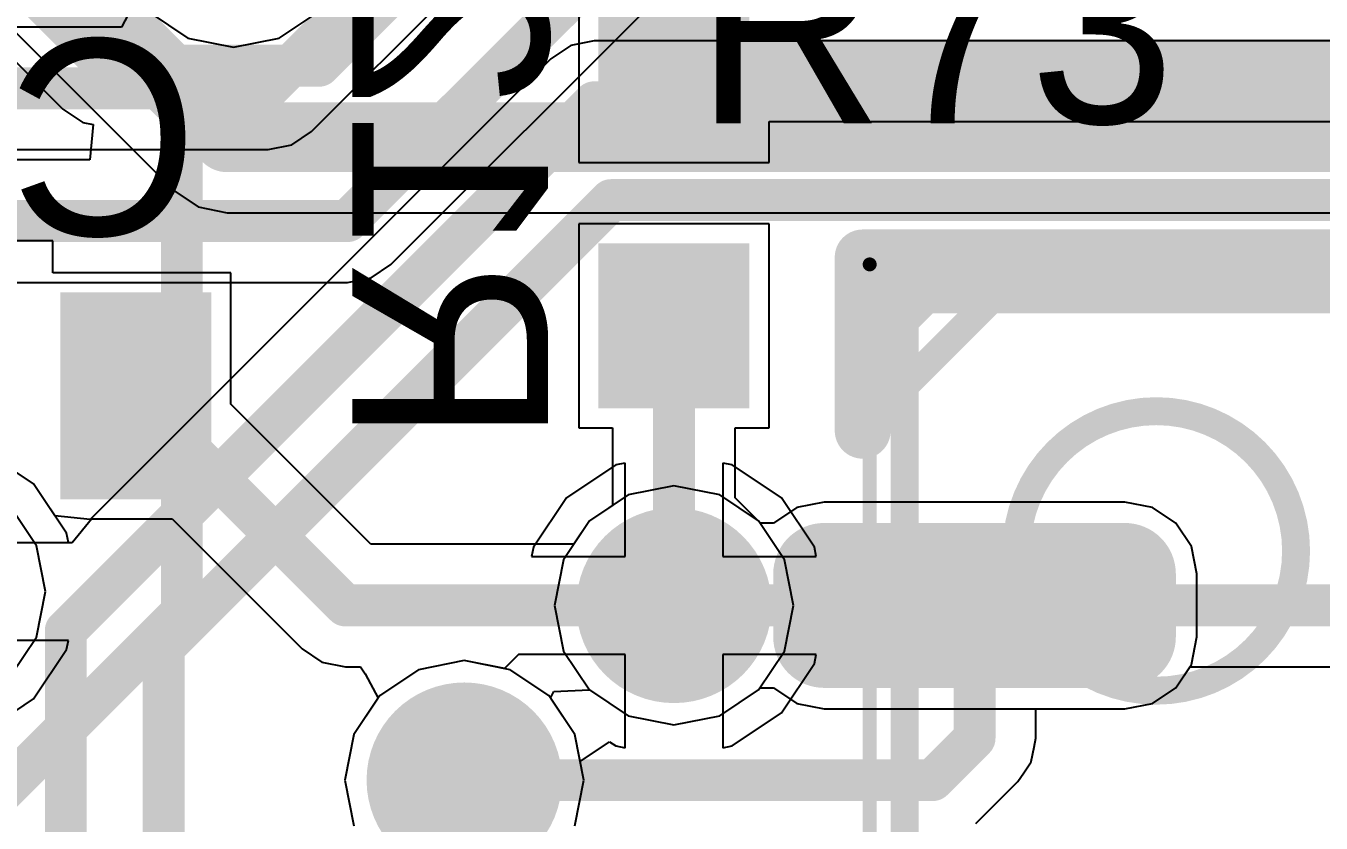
# Model space of a CAD drawing. Header units: millimetres. Extents: x 73 to 190, y 73 to 267.
# Drawn here: x 90.282 to 94.914, y 92.246 to 95.098 of the extents above; entities that cross this region are included whole.
import ezdxf

# ---------------------------------------------------------------- set-up
doc = ezdxf.new("R2010")
doc.units = ezdxf.units.MM
for name, color, linetype in [('BottomLayer', 5, 'Continuous'), ('BottomOverlay', 54, 'Continuous'), ('BottomPaste', 16, 'Continuous'), ('BottomSolder', 6, 'Continuous'), ('DrillDrawing', 1, 'Continuous'), ('KeepOutLayer', 6, 'Continuous'), ('Mechanical1', 6, 'Continuous'), ('Mechanical13', 56, 'Continuous'), ('Mechanical15', 56, 'Continuous'), ('MidLayer1', 16, 'Continuous'), ('MidLayer2', 76, 'Continuous'), ('MultiLayer', 9, 'Continuous'), ('TopLayer', 1, 'Continuous'), ('TopOverlay', 2, 'Continuous'), ('TopPaste', 8, 'Continuous'), ('TopSolder', 216, 'Continuous'), ('ViaHoleLayer', 16, 'Continuous')]:
    doc.layers.add(name, color=color, linetype=linetype)

msp = doc.modelspace()

# ---------------------------------------------------------------- linework, layer by layer
at = {"layer": 'BottomLayer'}
for p, q in [((92.26001868, 95.3400176), (92.26001868, 94.6100216)), ((91.30415572, 94.71999598), (91.85500298, 95.27084323999999)), ((90.68344576, 95.20621294), (90.62357795999999, 95.0942091)), ((90.62357795999999, 95.0942091), (87.40000046, 95.0942091)), ((92.94001732, 94.6100216), (92.94001732, 94.75580998)), ((92.94001732, 94.75580998), (96.90486842, 94.75580998)), ((91.2330408, 94.67247512), (91.30415572, 94.71999598)), ((89.66762609999999, 94.65578986), (91.14915221999999, 94.65578986)), ((91.14915221999999, 94.65578986), (91.2330408, 94.67247512)), ((92.26001868, 94.6100216), (92.94001732, 94.6100216)), ((92.94001732, 94.3900068), (92.26001868, 94.3900068)), ((92.26001868, 94.3900068), (92.26001868, 93.6600108)), ((92.94001732, 93.6600108), (92.94001732, 94.3900068)), ((90.3789912, 94.32897059999999), (90.09998997999999, 94.32897059999999)), ((90.3789912, 94.21497031999999), (90.3789912, 94.32897059999999)), ((91.01500211999999, 94.21497031999999), (90.3789912, 94.21497031999999)), ((91.01500211999999, 93.74497887999999), (91.01500211999999, 94.21497031999999)), ((91.51576311999999, 93.24422041999999), (91.01500211999999, 93.74497887999999)), ((92.26001868, 93.6600108), (92.38075758, 93.6600108)), ((92.38075758, 93.6600108), (92.38075758, 93.3829476)), ((92.81917682, 93.40935343999999), (92.81917682, 93.6600108)), ((92.81917682, 93.6600108), (92.94001732, 93.6600108)), ((92.89875248, 93.32978032), (92.81917682, 93.40935343999999)), ((93.13749469999999, 93.39495163999999), (93.03897572, 93.37535554)), ((94.2124989, 93.39495163999999), (93.13749469999999, 93.39495163999999)), ((94.31101788, 93.37535554), (94.2124989, 93.39495163999999)), ((92.38075758, 93.3829476), (92.29759544, 93.32738255999999)), ((93.03897572, 93.37535554), (92.95545544, 93.3195492)), ((94.3945407, 93.3195492), (94.31101788, 93.37535554)), ((90.44750008, 93.24999892), (90.51723578, 93.33497208)), ((90.51723578, 93.33497208), (90.80499492, 93.33497208)), ((90.80499492, 93.33497208), (91.2699597, 92.87000476)), ((92.29759544, 93.32738255999999), (92.24203039999999, 93.24422041999999)), ((92.90233896, 93.32738255999999), (92.89875248, 93.32978032)), ((92.90473671999999, 93.32379608), (92.90233896, 93.32738255999999)), ((92.90898105999999, 93.3195492), (92.90473671999999, 93.32379608)), ((92.95545544, 93.3195492), (92.90898105999999, 93.3195492)), ((94.45034704, 93.23602638), (94.3945407, 93.3195492)), ((89.41595781999999, 93.24999892), (90.44750008, 93.24999892)), ((92.24203039999999, 93.24422041999999), (91.51576311999999, 93.24422041999999)), ((94.46994314, 93.13750739999999), (94.45034704, 93.23602638)), ((94.46994314, 92.91251419999999), (94.46994314, 93.13750739999999)), ((90.43404061999999, 92.90000216), (90.0999976, 92.90000216)), ((90.42745185999999, 92.86687802), (90.43404061999999, 92.90000216)), ((94.45034704, 92.81399522), (94.46994314, 92.91251419999999)), ((90.30955775999999, 92.69044199999999), (90.42745185999999, 92.86687802)), ((91.2699597, 92.87000476), (91.34107462, 92.82248643999999)), ((91.34107462, 92.82248643999999), (91.4249632, 92.80580117999999)), ((91.4249632, 92.80580117999999), (91.47853688, 92.80580117999999)), ((91.47853688, 92.80580117999999), (91.4959689, 92.77971283999999)), ((94.3945407, 92.7304724), (94.45034704, 92.81399522)), ((91.4959689, 92.77971283999999), (91.5418921, 92.69379733999999)), ((90.13312173999999, 92.57254789999999), (90.30955775999999, 92.69044199999999)), ((91.5418921, 92.69379733999999), (91.45494027999999, 92.56366043999999)), ((92.1581215, 92.69379733999999), (92.17044811999999, 92.71685799999999)), ((92.24507331999999, 92.56366043999999), (92.1581215, 92.69379733999999)), ((92.17044811999999, 92.71685799999999), (92.29729572, 92.72308862)), ((92.29729572, 92.72308862), (92.29759544, 92.72263903999999)), ((92.29759544, 92.72263903999999), (92.43632516, 92.62994427999999)), ((92.76360924, 92.62994427999999), (92.90233896, 92.72263903999999)), ((92.90233896, 92.72263903999999), (92.90757135999999, 92.7304724)), ((92.90757135999999, 92.7304724), (92.95545544, 92.7304724)), ((92.95545544, 92.7304724), (93.03897572, 92.67466605999999)), ((94.31101788, 92.67466605999999), (94.3945407, 92.7304724)), ((93.03897572, 92.67466605999999), (93.13749469999999, 92.65506995999999)), ((93.13749469999999, 92.65506995999999), (94.2124989, 92.65506995999999)), ((94.2124989, 92.65506995999999), (94.31101788, 92.67466605999999)), ((92.43632516, 92.62994427999999), (92.5999672, 92.59739418)), ((92.5999672, 92.59739418), (92.76360924, 92.62994427999999)), ((91.45494027999999, 92.56366043999999), (91.42239018, 92.4000184)), ((92.27762342, 92.4000184), (92.24507331999999, 92.56366043999999)), ((91.42239018, 92.4000184), (91.45494027999999, 92.23637636)), ((92.24507331999999, 92.23637636), (92.27762342, 92.4000184))]:
    msp.add_line(p, q, dxfattribs=at)
at = {"layer": 'BottomLayer', "const_width": 0.1499997}
for points in [[(91.14915221999999, 94.87499948), (91.69999947999999, 95.42584674)], [(92.60001799999999, 94.9750196), (97.0000092, 94.9750196)], [(87.40000046, 94.87499948), (91.14915221999999, 94.87499948)], [(92.5999672, 94.0250088), (92.60001799999999, 94.0250088)], [(92.5999672, 93.02501079999999), (92.5999672, 94.0250088)], [(90.6750028, 93.7749712), (91.4249632, 93.02501079999999)], [(91.4249632, 93.02501079999999), (92.5999672, 93.02501079999999)], [(92.5999672, 93.02501079999999), (93.67499679999999, 93.02501079999999)]]:
    msp.add_lwpolyline(points, dxfattribs=at)
at = {"layer": 'BottomLayer'}
for points, const_width in [([(92.56251744, 94.9750196, 1), (92.63751855999999, 94.9750196, 1)], 0.07499858), ([(91.11165165999999, 94.87499948, 1), (91.18665277999999, 94.87499948, 1)], 0.07499858), ([(91.11165165999999, 94.87499948, 1), (91.18665277999999, 94.87499948, 1)], 0.07499858), ([(92.56246664, 94.0250088, 1), (92.63746775999999, 94.0250088, 1)], 0.07499858), ([(92.56246664, 94.0250088, 1), (92.63746775999999, 94.0250088, 1)], 0.07499858), ([(92.56251744, 94.0250088, 1), (92.63751855999999, 94.0250088, 1)], 0.07499858), ([(90.63750223999999, 93.7749712, 1), (90.71250336, 93.7749712, 1)], 0.07499858), ([(92.46026719999999, 93.02501079999999, 1), (92.7396672, 93.02501079999999, 1)], 0.2794), ([(93.0812464, 93.13750739999999, 1), (93.193743, 93.13750739999999, 1)], 0.1124966), ([(94.15625059999999, 93.13750739999999, 1), (94.26874719999999, 93.13750739999999, 1)], 0.1124966), ([(91.38746264, 93.02501079999999, 1), (91.46246375999999, 93.02501079999999, 1)], 0.07499858), ([(91.38746264, 93.02501079999999, 1), (91.46246375999999, 93.02501079999999, 1)], 0.07499858), ([(92.56246664, 93.02501079999999, 1), (92.63746775999999, 93.02501079999999, 1)], 0.07499858), ([(92.56246664, 93.02501079999999, 1), (92.63746775999999, 93.02501079999999, 1)], 0.07499858), ([(92.56246664, 93.02501079999999, 1), (92.63746775999999, 93.02501079999999, 1)], 0.07499858), ([(93.63749623999999, 93.02501079999999, 1), (93.71249736, 93.02501079999999, 1)], 0.07499858), ([(93.0812464, 92.91251419999999, 1), (93.193743, 92.91251419999999, 1)], 0.1124966), ([(94.15625059999999, 92.91251419999999, 1), (94.26874719999999, 92.91251419999999, 1)], 0.1124966), ([(91.7103068, 92.4000184, 1), (91.9897068, 92.4000184, 1)], 0.2794)]:
    msp.add_lwpolyline(points, format="xyb", close=True, dxfattribs=dict(at, const_width=const_width))
for points in [[(92.80001759999999, 94.75002131999999), (92.80001759999999, 95.20001787999999), (92.4000184, 94.75002131999999), (92.4000184, 95.20001787999999)], [(92.80001759999999, 93.80001052), (92.80001759999999, 94.25000707999999), (92.4000184, 93.80001052), (92.4000184, 94.25000707999999)], [(90.47500319999999, 93.47497179999999), (90.8750024, 93.47497179999999), (90.47500319999999, 94.0749706), (90.8750024, 94.0749706)], [(94.2124989, 92.80001759999999), (94.2124989, 93.25000399999999), (93.13749469999999, 92.80001759999999), (93.13749469999999, 93.25000399999999)], [(94.3249955, 92.91251419999999), (94.3249955, 93.13750739999999), (93.02499809999999, 92.91251419999999), (93.02499809999999, 93.13750739999999)]]:
    msp.add_solid(points, dxfattribs=at)
at = {"layer": 'BottomOverlay', "const_width": 0.1999996}
for points in [[(93.27499759999999, 94.2699664), (97.4350096, 94.2699664)], [(93.27499759999999, 93.6500032), (93.27499759999999, 94.2699664)]]:
    msp.add_lwpolyline(points, dxfattribs=at)
at = {"layer": 'BottomOverlay', "const_width": 0.0999998}
for points in [[(93.22499769999999, 94.2699664, 1), (93.3249975, 94.2699664, 1)], [(93.22499769999999, 94.2699664, 1), (93.3249975, 94.2699664, 1)], [(93.22499769999999, 93.6500032, 1), (93.3249975, 93.6500032, 1)]]:
    msp.add_lwpolyline(points, format="xyb", close=True, dxfattribs=at)
at = {"layer": 'BottomPaste', "const_width": 0.0624967}
for points in [[(93.10624761999999, 93.13750739999999, 1), (93.16874177999999, 93.13750739999999, 1)], [(94.18125182, 93.13750739999999, 1), (94.24374598, 93.13750739999999, 1)], [(93.10624761999999, 92.91251419999999, 1), (93.16874177999999, 92.91251419999999, 1)], [(94.18125182, 92.91251419999999, 1), (94.24374598, 92.91251419999999, 1)]]:
    msp.add_lwpolyline(points, format="xyb", close=True, dxfattribs=at)
at = {"layer": 'BottomPaste'}
for points in [[(92.7500177, 94.80002121999999), (92.7500177, 95.15001798), (92.4500183, 94.80002121999999), (92.4500183, 95.15001798)], [(92.7500177, 93.85001041999999), (92.7500177, 94.20000718), (92.4500183, 93.85001041999999), (92.4500183, 94.20000718)], [(90.52500309999999, 93.5249717), (90.8250025, 93.5249717), (90.52500309999999, 94.0249707), (90.8250025, 94.0249707)], [(94.2124989, 92.85001749999999), (94.2124989, 93.2000041), (93.13749469999999, 92.85001749999999), (93.13749469999999, 93.2000041)], [(94.2749956, 92.91251419999999), (94.2749956, 93.13750739999999), (93.074998, 92.91251419999999), (93.074998, 93.13750739999999)]]:
    msp.add_solid(points, dxfattribs=at)
at = {"layer": 'BottomSolder'}
for points, const_width in [([(92.42526853999999, 93.02501079999999, 1), (92.77466586, 93.02501079999999, 1)], 0.34939986), ([(93.04624774, 93.13750739999999, 1), (93.22874166, 93.13750739999999, 1)], 0.18249646), ([(94.12125194, 93.13750739999999, 1), (94.30374585999999, 93.13750739999999, 1)], 0.18249646), ([(93.04624774, 92.91251419999999, 1), (93.22874166, 92.91251419999999, 1)], 0.18249646), ([(94.12125194, 92.91251419999999, 1), (94.30374585999999, 92.91251419999999, 1)], 0.18249646), ([(91.67530814, 92.4000184, 1), (92.02470545999999, 92.4000184, 1)], 0.34939986)]:
    msp.add_lwpolyline(points, format="xyb", close=True, dxfattribs=dict(at, const_width=const_width))
for points in [[(92.87001746, 94.68002145999999), (92.87001746, 95.27001774), (92.33001854, 94.68002145999999), (92.33001854, 95.27001774)], [(92.87001746, 93.73001065999999), (92.87001746, 94.32000694), (92.33001854, 93.73001065999999), (92.33001854, 94.32000694)], [(90.40500334, 93.40497194), (90.94500226, 93.40497194), (90.40500334, 94.14497046), (90.94500226, 94.14497046)], [(94.2124989, 92.73001774), (94.2124989, 93.32000386), (93.13749469999999, 92.73001774), (93.13749469999999, 93.32000386)], [(94.39499536, 92.91251419999999), (94.39499536, 93.13750739999999), (92.95499824, 92.91251419999999), (92.95499824, 93.13750739999999)]]:
    msp.add_solid(points, dxfattribs=at)
at = {"layer": 'DrillDrawing', "const_width": 0.1499997}
msp.add_lwpolyline([(74.93100075999999, 89.96974386, -0.5181223231996762), (98.94092226, 126.98035056)], format="xyb", dxfattribs=at)
at = {"layer": 'DrillDrawing', "const_width": 0.1524}
for points in [[(92.5237672, 93.02501079999999, 1), (92.6761672, 93.02501079999999, 1)], [(91.77380679999999, 92.4000184, 1), (91.92620679999999, 92.4000184, 1)]]:
    msp.add_lwpolyline(points, format="xyb", close=True, dxfattribs=at)
at = {"layer": 'KeepOutLayer', "const_width": 0.1499997}
msp.add_lwpolyline([(74.93100075999999, 89.96974386, -0.5181223231996762), (98.94092226, 126.98035056)], format="xyb", dxfattribs=at)
at = {"layer": 'Mechanical1', "const_width": 0.1499997}
msp.add_lwpolyline([(74.93100075999999, 89.96974386, -0.5181223231996762), (98.94092226, 126.98035056)], format="xyb", dxfattribs=at)
at = {"layer": 'Mechanical13', "const_width": 0.0999998}
for points in [[(93.42501, 93.80997239999999), (93.7349916, 94.12000479999999)], [(93.42501, 94.12000479999999), (101.1150124, 94.12000479999999)], [(93.42501, 88.11996599999999), (93.42501, 94.12000479999999)], [(93.7349916, 94.12000479999999), (101.424994, 94.12000479999999)], [(93.42501, 88.11996599999999), (93.42501, 93.80997239999999)]]:
    msp.add_lwpolyline(points, dxfattribs=at)
at = {"layer": 'Mechanical13'}
for points, const_width in [([(93.40001131999999, 94.12000479999999, 1), (93.45000868, 94.12000479999999, 1)], 0.0499999), ([(93.40001131999999, 94.12000479999999, 1), (93.45000868, 94.12000479999999, 1)], 0.0499999), ([(93.70999291999999, 94.12000479999999, 1), (93.75999028, 94.12000479999999, 1)], 0.0499999), ([(93.70999291999999, 94.12000479999999, 1), (93.75999028, 94.12000479999999, 1)], 0.0499999), ([(93.40001131999999, 93.80997239999999, 1), (93.45000868, 93.80997239999999, 1)], 0.0499999), ([(93.40001131999999, 93.80997239999999, 1), (93.45000868, 93.80997239999999, 1)], 0.0499999), ([(94.82497925999999, 93.21997866, 1), (93.82498126, 93.21997866, 1)], 0.0999998), ([(93.79998257999999, 93.21997866, 1), (93.84997994, 93.21997866, 1)], 0.0499999), ([(94.79998058, 93.21997866, 1), (94.84997793999999, 93.21997866, 1)], 0.0499999)]:
    msp.add_lwpolyline(points, format="xyb", close=True, dxfattribs=dict(at, const_width=const_width))
at = {"layer": 'Mechanical15', "const_width": 0.0499999}
for points in [[(93.2999912, 94.2449728), (101.5500128, 94.2449728)], [(93.2999912, 87.994998), (93.2999912, 94.2449728)], [(93.2999912, 94.2449728), (101.5500128, 94.2449728)], [(93.2999912, 87.994998), (93.2999912, 94.2449728)]]:
    msp.add_lwpolyline(points, dxfattribs=at)
at = {"layer": 'Mechanical15', "const_width": 0.02499868}
msp.add_lwpolyline([(93.28749185999999, 94.2449728, 1), (93.31249054, 94.2449728, 1)], format="xyb", close=True, dxfattribs=at)
msp.add_lwpolyline([(93.28749185999999, 94.2449728, 1), (93.31249054, 94.2449728, 1)], format="xyb", close=True, dxfattribs=at)
msp.add_lwpolyline([(93.28749185999999, 94.2449728, 1), (93.31249054, 94.2449728, 1)], format="xyb", close=True, dxfattribs=at)
msp.add_lwpolyline([(93.28749185999999, 94.2449728, 1), (93.31249054, 94.2449728, 1)], format="xyb", close=True, dxfattribs=at)
at = {"layer": 'MidLayer1'}
for p, q in [((88.69420158, 96.52078994), (90.41439371999999, 94.80059526)), ((91.5876121, 94.24499566), (93.02000446, 95.67738548)), ((90.41439371999999, 94.80059526), (90.48551117999999, 94.75307439999999)), ((90.48551117999999, 94.75307439999999), (90.52310317999999, 94.74559663999999)), ((90.52310317999999, 94.74559663999999), (90.51065464, 94.61920878)), ((90.51065464, 94.61920878), (89.56744087999999, 94.61920878)), ((91.51649718, 94.1974748), (91.5876121, 94.24499566)), ((89.56744087999999, 94.18078953999999), (91.4326086, 94.18078953999999)), ((91.4326086, 94.18078953999999), (91.51649718, 94.1974748)), ((90.30955775999999, 93.45955907999999), (90.13312173999999, 93.57745317999999)), ((90.42745185999999, 93.28312306), (90.30955775999999, 93.45955907999999)), ((92.5999672, 93.45262742), (92.43632516, 93.42007731999999)), ((92.76360924, 93.42007731999999), (92.5999672, 93.45262742)), ((92.43632516, 93.42007731999999), (92.29759544, 93.32738255999999)), ((92.90233896, 93.32738255999999), (92.76360924, 93.42007731999999)), ((92.29759544, 93.32738255999999), (92.20490068, 93.18865283999999)), ((92.99503372, 93.18865283999999), (92.90233896, 93.32738255999999)), ((90.0999976, 93.24999892), (90.43404061999999, 93.24999892)), ((90.43404061999999, 93.24999892), (90.42745185999999, 93.28312306)), ((92.20490068, 93.18865283999999), (92.17235058, 93.02501079999999)), ((93.02758381999999, 93.02501079999999), (92.99503372, 93.18865283999999)), ((92.17235058, 93.02501079999999), (92.20490068, 92.86136875999999)), ((92.99503372, 92.86136875999999), (93.02758381999999, 93.02501079999999)), ((90.43404061999999, 92.90000216), (90.0999976, 92.90000216)), ((90.42745185999999, 92.86687802), (90.43404061999999, 92.90000216)), ((90.30955775999999, 92.69044199999999), (90.42745185999999, 92.86687802)), ((92.20490068, 92.86136875999999), (92.29759544, 92.72263903999999)), ((92.90233896, 92.72263903999999), (92.99503372, 92.86136875999999)), ((91.68636475999999, 92.79508492), (91.54763503999999, 92.70239016)), ((91.85000679999999, 92.82763501999999), (91.68636475999999, 92.79508492)), ((92.01364884, 92.79508492), (91.85000679999999, 92.82763501999999)), ((92.15237855999999, 92.70239016), (92.01364884, 92.79508492)), ((90.13312173999999, 92.57254789999999), (90.30955775999999, 92.69044199999999)), ((91.54763503999999, 92.70239016), (91.45494027999999, 92.56366043999999)), ((92.24507331999999, 92.56366043999999), (92.15237855999999, 92.70239016)), ((92.29759544, 92.72263903999999), (92.43632516, 92.62994427999999)), ((92.76360924, 92.62994427999999), (92.90233896, 92.72263903999999)), ((92.43632516, 92.62994427999999), (92.5999672, 92.59739418)), ((92.5999672, 92.59739418), (92.76360924, 92.62994427999999)), ((91.45494027999999, 92.56366043999999), (91.42239018, 92.4000184)), ((92.27762342, 92.4000184), (92.24507331999999, 92.56366043999999)), ((91.42239018, 92.4000184), (91.45494027999999, 92.23637636)), ((92.24507331999999, 92.23637636), (92.27762342, 92.4000184))]:
    msp.add_line(p, q, dxfattribs=at)
at = {"layer": 'MidLayer1', "const_width": 0.1499997}
for points in [[(88.78499896, 96.73999956), (90.56939976, 94.95559876)], [(91.33059965999999, 94.95559876), (92.40000062, 96.02499972)], [(91.4326086, 94.39999916), (92.86500095999999, 95.83239152)], [(90.56939976, 94.95559876), (91.33059965999999, 94.95559876)], [(89.24486596, 94.39999916), (91.4326086, 94.39999916)]]:
    msp.add_lwpolyline(points, dxfattribs=at)
at = {"layer": 'MidLayer1'}
for points, const_width in [([(90.5318992, 94.95559876, 1), (90.60690032, 94.95559876, 1)], 0.07499858), ([(90.5318992, 94.95559876, 1), (90.60690032, 94.95559876, 1)], 0.07499858), ([(91.29309909999999, 94.95559876, 1), (91.36810021999999, 94.95559876, 1)], 0.07499858), ([(91.29309909999999, 94.95559876, 1), (91.36810021999999, 94.95559876, 1)], 0.07499858), ([(91.39510804, 94.39999916, 1), (91.47010915999999, 94.39999916, 1)], 0.07499858), ([(91.39510804, 94.39999916, 1), (91.47010915999999, 94.39999916, 1)], 0.07499858), ([(92.46026719999999, 93.02501079999999, 1), (92.7396672, 93.02501079999999, 1)], 0.2794), ([(91.7103068, 92.4000184, 1), (91.9897068, 92.4000184, 1)], 0.2794)]:
    msp.add_lwpolyline(points, format="xyb", close=True, dxfattribs=dict(at, const_width=const_width))
at = {"layer": 'MidLayer2'}
for p, q in [((89.14393652, 96.17619576), (90.8111976, 94.50893468)), ((90.8111976, 94.50893468), (90.89885299999999, 94.45036481999999)), ((90.89885299999999, 94.45036481999999), (91.00225132, 94.42979844)), ((91.00225132, 94.42979844), (101.42788706, 94.42979844)), ((92.39184467999999, 93.52746343999999), (92.21540866, 93.40956933999999)), ((92.42496881999999, 93.53405219999999), (92.39184467999999, 93.52746343999999)), ((92.42496881999999, 93.20000918), (92.42496881999999, 93.53405219999999)), ((92.80808972, 93.52746343999999), (92.77496558, 93.53405219999999)), ((92.77496558, 93.53405219999999), (92.77496558, 93.20000918)), ((92.98452574, 93.40956933999999), (92.80808972, 93.52746343999999)), ((92.21540866, 93.40956933999999), (92.09751456, 93.23313332)), ((93.10241984, 93.23313332), (92.98452574, 93.40956933999999)), ((90.32006573999999, 93.23864257999999), (90.22737097999999, 93.37737229999999)), ((90.35261584, 93.07500053999999), (90.32006573999999, 93.23864257999999)), ((92.09751456, 93.23313332), (92.0909258, 93.20000918)), ((92.0909258, 93.20000918), (92.42496881999999, 93.20000918)), ((92.77496558, 93.20000918), (93.1090086, 93.20000918)), ((93.1090086, 93.20000918), (93.10241984, 93.23313332)), ((90.32006573999999, 92.91135849999999), (90.35261584, 93.07500053999999)), ((90.22737097999999, 92.77262877999999), (90.32006573999999, 92.91135849999999)), ((92.04427869999999, 92.85001242), (91.99338218, 92.79911589999999)), ((92.42496881999999, 92.85001242), (92.04427869999999, 92.85001242)), ((92.42496881999999, 92.51596939999999), (92.42496881999999, 92.85001242)), ((93.1090086, 92.85001242), (92.77496558, 92.85001242)), ((92.77496558, 92.85001242), (92.77496558, 92.51596939999999)), ((93.10241984, 92.81688828), (93.1090086, 92.85001242)), ((91.68636475999999, 92.79508492), (91.54763503999999, 92.70239016)), ((91.85000679999999, 92.82763501999999), (91.68636475999999, 92.79508492)), ((91.99338218, 92.79911589999999), (91.85000679999999, 92.82763501999999)), ((92.98452574, 92.64045225999999), (93.10241984, 92.81688828)), ((91.54763503999999, 92.70239016), (91.45494027999999, 92.56366043999999)), ((92.80808972, 92.52255815999999), (92.98452574, 92.64045225999999)), ((91.45494027999999, 92.56366043999999), (91.42239018, 92.4000184)), ((92.26437732, 92.46661465999999), (92.36997527999999, 92.53717078)), ((92.36997527999999, 92.53717078), (92.39184467999999, 92.52255815999999)), ((92.39184467999999, 92.52255815999999), (92.42496881999999, 92.51596939999999)), ((92.77496558, 92.51596939999999), (92.80808972, 92.52255815999999)), ((92.27762342, 92.4000184), (92.26437732, 92.46661465999999)), ((91.42239018, 92.4000184), (91.45494027999999, 92.23637636)), ((92.24507331999999, 92.23637636), (92.27762342, 92.4000184))]:
    msp.add_line(p, q, dxfattribs=at)
at = {"layer": 'MidLayer2', "const_width": 0.2499995}
for points in [[(89.255854, 96.44638572), (91.00225132, 94.6999884)], [(91.00225132, 94.6999884), (113.1999768, 94.6999884)]]:
    msp.add_lwpolyline(points, dxfattribs=at)
at = {"layer": 'MidLayer2'}
for points, const_width in [([(90.93975207999999, 94.6999884, 1), (91.06475056, 94.6999884, 1)], 0.12499848), ([(90.93975207999999, 94.6999884, 1), (91.06475056, 94.6999884, 1)], 0.12499848), ([(92.46026719999999, 93.02501079999999, 1), (92.7396672, 93.02501079999999, 1)], 0.2794), ([(91.7103068, 92.4000184, 1), (91.9897068, 92.4000184, 1)], 0.2794)]:
    msp.add_lwpolyline(points, format="xyb", close=True, dxfattribs=dict(at, const_width=const_width))
at = {"layer": 'MultiLayer', "const_width": 0.2794}
for points in [[(92.46026719999999, 93.02501079999999, 1), (92.7396672, 93.02501079999999, 1)], [(91.7103068, 92.4000184, 1), (91.9897068, 92.4000184, 1)]]:
    msp.add_lwpolyline(points, format="xyb", close=True, dxfattribs=at)
at = {"layer": 'TopLayer'}
for p, q in [((90.72259224, 95.14762784), (90.86132196, 95.05493308)), ((91.18860604, 95.05493308), (91.32733576, 95.14762784)), ((90.86132196, 95.05493308), (91.024964, 95.02238297999999)), ((91.024964, 95.02238297999999), (91.18860604, 95.05493308)), ((92.23099155999999, 95.02752647999999), (92.15987664, 94.98000562)), ((92.31488014, 95.04421174), (92.23099155999999, 95.02752647999999)), ((97.29422502, 95.04421174), (92.31488014, 95.04421174)), ((92.15987664, 94.98000562), (90.5124682, 93.33259718)), ((90.30955775999999, 93.45955907999999), (90.13312173999999, 93.57745317999999)), ((90.3860778, 93.34504317999999), (90.30955775999999, 93.45955907999999)), ((90.5124682, 93.33259718), (90.3860778, 93.34504317999999)), ((94.39453816, 92.73046986), (94.44487588, 92.80580117999999)), ((94.44487588, 92.80580117999999), (99.95000838, 92.80580117999999)), ((94.31101788, 92.67466098), (94.39453816, 92.73046986)), ((93.89420641999999, 92.54997999999999), (93.89420641999999, 92.65506488)), ((93.89420641999999, 92.65506488), (94.21249635999999, 92.65506488)), ((94.21249635999999, 92.65506488), (94.31101788, 92.67466098)), ((93.87752116, 92.46609142), (93.88783355999999, 92.51793789999999)), ((93.88783355999999, 92.51793789999999), (93.89420387999999, 92.5499419)), ((93.89420134, 92.54995459999999), (93.89420641999999, 92.54997999999999)), ((93.89420387999999, 92.5499419), (93.89420134, 92.54995459999999)), ((93.85094767999999, 92.42632517999999), (93.87750591999999, 92.46605586)), ((93.87750591999999, 92.46605586), (93.87750846, 92.46607363999999)), ((93.87750846, 92.46607363999999), (93.87752116, 92.46609142)), ((93.8300003, 92.3949765), (93.85094767999999, 92.42632517999999)), ((93.67996504, 92.24498949999999), (93.8299749, 92.39494855999999)), ((93.8299749, 92.39494855999999), (93.8299876, 92.39496888)), ((93.8299876, 92.39496888), (93.8300003, 92.3949765))]:
    msp.add_line(p, q, dxfattribs=at)
at = {"layer": 'TopLayer', "const_width": 0.1499997}
for points in [[(90.4250033, 92.93512528), (92.31488014, 94.82500212)], [(92.31488014, 94.82500212), (97.3850224, 94.82500212)], [(90.7750026, 92.87500347999999), (92.37500193999999, 94.47500282)], [(92.37500193999999, 94.47500282), (97.52999544, 94.47500282)], [(93.67499679999999, 93.02501079999999), (99.95000838, 93.02501079999999)], [(93.67499679999999, 92.54997999999999), (93.67499679999999, 93.02501079999999)], [(90.4250033, 90.82500504), (90.4250033, 92.93512528)], [(90.7750026, 90.72500269999999), (90.7750026, 92.87500347999999)], [(93.5249844, 92.4000184), (93.67499679999999, 92.54997999999999)], [(91.85000679999999, 92.4000184), (93.5249844, 92.4000184)]]:
    msp.add_lwpolyline(points, dxfattribs=at)
at = {"layer": 'TopLayer'}
for points, const_width in [([(92.27737958, 94.82500212, 1), (92.3523807, 94.82500212, 1)], 0.07499858), ([(92.27737958, 94.82500212, 1), (92.3523807, 94.82500212, 1)], 0.07499858), ([(92.33750137999999, 94.47500282, 1), (92.41250249999999, 94.47500282, 1)], 0.07499858), ([(92.33750137999999, 94.47500282, 1), (92.41250249999999, 94.47500282, 1)], 0.07499858), ([(92.46026719999999, 93.02501079999999, 1), (92.7396672, 93.02501079999999, 1)], 0.2794), ([(93.08124894, 93.13750994, 1), (93.19374554, 93.13750994, 1)], 0.11249914), ([(94.15624806, 93.13750994, 1), (94.26874466, 93.13750994, 1)], 0.11249914), ([(93.63749623999999, 93.02501079999999, 1), (93.71249736, 93.02501079999999, 1)], 0.07499858), ([(93.63749623999999, 93.02501079999999, 1), (93.71249736, 93.02501079999999, 1)], 0.07499858), ([(93.08124894, 92.91251165999999, 1), (93.19374554, 92.91251165999999, 1)], 0.11249914), ([(94.15624806, 92.91251165999999, 1), (94.26874466, 92.91251165999999, 1)], 0.11249914), ([(90.38750273999999, 92.93512528, 1), (90.46250386, 92.93512528, 1)], 0.07499858), ([(90.38750273999999, 92.93512528, 1), (90.46250386, 92.93512528, 1)], 0.07499858), ([(90.73750204, 92.87500347999999, 1), (90.81250315999999, 92.87500347999999, 1)], 0.07499858), ([(90.73750204, 92.87500347999999, 1), (90.81250315999999, 92.87500347999999, 1)], 0.07499858), ([(91.7103068, 92.4000184, 1), (91.9897068, 92.4000184, 1)], 0.2794), ([(93.63749623999999, 92.54997999999999, 1), (93.71249736, 92.54997999999999, 1)], 0.07499858), ([(93.63749623999999, 92.54997999999999, 1), (93.71249736, 92.54997999999999, 1)], 0.07499858), ([(91.81250623999999, 92.4000184, 1), (91.88750736, 92.4000184, 1)], 0.07499858), ([(93.48748384, 92.4000184, 1), (93.56248495999999, 92.4000184, 1)], 0.07499858), ([(93.48748384, 92.4000184, 1), (93.56248495999999, 92.4000184, 1)], 0.07499858)]:
    msp.add_lwpolyline(points, format="xyb", close=True, dxfattribs=dict(at, const_width=const_width))
for points in [[(94.21249635999999, 92.80001252), (94.21249635999999, 93.25000908), (93.13749724, 92.80001252), (93.13749724, 93.25000908)], [(94.3249955, 92.91251165999999), (94.3249955, 93.13750994), (93.02499809999999, 92.91251165999999), (93.02499809999999, 93.13750994)]]:
    msp.add_solid(points, dxfattribs=at)
at = {"layer": 'TopOverlay'}
for points, const_width in [([(90.84000119999999, 93.00000195999999), (90.84000119999999, 94.750001)], 0.1499997), ([(93.27499759999999, 93.9599848), (93.58497919999999, 94.2699664)], 0.1999996), ([(93.58497919999999, 94.2699664), (97.4350096, 94.2699664)], 0.1999996), ([(93.27499759999999, 93.6500032), (93.27499759999999, 93.9599848)], 0.1999996), ([(89.13999951999999, 91.30000027999999), (90.84000119999999, 93.00000195999999)], 0.1499997)]:
    msp.add_lwpolyline(points, dxfattribs=dict(at, const_width=const_width))
for points, const_width in [([(90.80250063999999, 94.750001, 1), (90.87750176, 94.750001, 1)], 0.07499858), ([(93.53497929999999, 94.2699664, 1), (93.6349791, 94.2699664, 1)], 0.0999998), ([(93.53497929999999, 94.2699664, 1), (93.6349791, 94.2699664, 1)], 0.0999998), ([(93.22499769999999, 93.9599848, 1), (93.3249975, 93.9599848, 1)], 0.0999998), ([(93.22499769999999, 93.9599848, 1), (93.3249975, 93.9599848, 1)], 0.0999998), ([(93.22499769999999, 93.6500032, 1), (93.3249975, 93.6500032, 1)], 0.0999998), ([(90.80250063999999, 93.00000195999999, 1), (90.87750176, 93.00000195999999, 1)], 0.07499858), ([(90.80250063999999, 93.00000195999999, 1), (90.87750176, 93.00000195999999, 1)], 0.07499858)]:
    msp.add_lwpolyline(points, format="xyb", close=True, dxfattribs=dict(at, const_width=const_width))
at = {"layer": 'TopPaste', "const_width": 0.06249924}
for points in [[(93.10624761999999, 93.13750994, 1), (93.16874686, 93.13750994, 1)], [(94.18124673999999, 93.13750994, 1), (94.24374598, 93.13750994, 1)], [(93.10624761999999, 92.91251165999999, 1), (93.16874686, 92.91251165999999, 1)], [(94.18124673999999, 92.91251165999999, 1), (94.24374598, 92.91251165999999, 1)]]:
    msp.add_lwpolyline(points, format="xyb", close=True, dxfattribs=at)
at = {"layer": 'TopPaste'}
for points in [[(94.21249635999999, 92.85001242), (94.21249635999999, 93.20000918), (93.13749724, 92.85001242), (93.13749724, 93.20000918)], [(94.2749956, 92.91251165999999), (94.2749956, 93.13750994), (93.074998, 92.91251165999999), (93.074998, 93.13750994)]]:
    msp.add_solid(points, dxfattribs=at)
at = {"layer": 'TopSolder'}
for points, const_width in [([(92.42526853999999, 93.02501079999999, 1), (92.77466586, 93.02501079999999, 1)], 0.34939986), ([(93.04624774, 93.13750994, 1), (93.22874673999999, 93.13750994, 1)], 0.182499), ([(94.12124686, 93.13750994, 1), (94.30374585999999, 93.13750994, 1)], 0.182499), ([(93.04624774, 92.91251165999999, 1), (93.22874673999999, 92.91251165999999, 1)], 0.182499), ([(94.12124686, 92.91251165999999, 1), (94.30374585999999, 92.91251165999999, 1)], 0.182499), ([(91.67530814, 92.4000184, 1), (92.02470545999999, 92.4000184, 1)], 0.34939986)]:
    msp.add_lwpolyline(points, format="xyb", close=True, dxfattribs=dict(at, const_width=const_width))
for points in [[(94.21249635999999, 92.73001266), (94.21249635999999, 93.32000894), (93.13749724, 92.73001266), (93.13749724, 93.32000894)], [(94.39499536, 92.91251165999999), (94.39499536, 93.13750994), (92.95499824, 92.91251165999999), (92.95499824, 93.13750994)]]:
    msp.add_solid(points, dxfattribs=at)
at = {"layer": 'ViaHoleLayer', "const_width": 0.1524}
for points in [[(92.5237672, 93.02501079999999, 1), (92.6761672, 93.02501079999999, 1)], [(91.77380679999999, 92.4000184, 1), (91.92620679999999, 92.4000184, 1)]]:
    msp.add_lwpolyline(points, format="xyb", close=True, dxfattribs=at)

# ---------------------------------------------------------------- texts
at = {"layer": 'BottomOverlay', "text_generation_flag": 2}
msp.add_text('R12', height=0.7000011399999999, rotation=270, dxfattribs=at).set_placement((91.44999998, 93.60000076))
at = {"layer": 'BottomOverlay'}
msp.add_text('C3', height=0.7000011399999999, rotation=180, dxfattribs=at).set_placement((90.90000108, 95.05000039999999))
at = {"layer": 'TopOverlay'}
msp.add_text('R73', height=0.7000011399999999, rotation=360, dxfattribs=at).set_placement((92.6749988, 94.750001))

doc.saveas('drawing.dxf')
